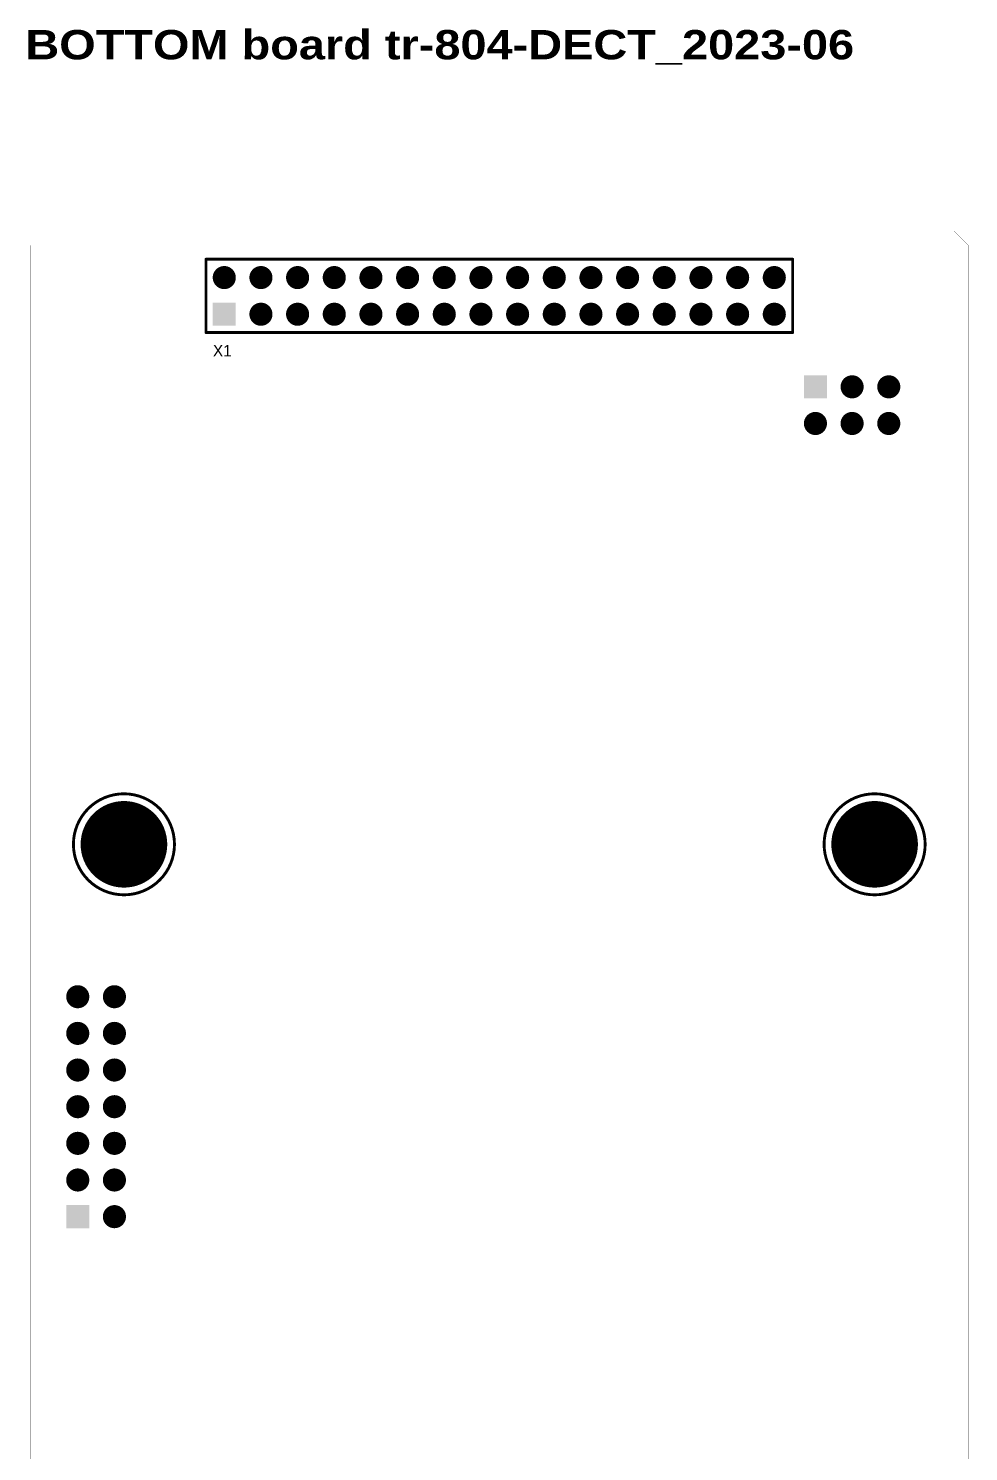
# Model space of a CAD drawing. Extents: x 199 to 362, y 337 to 503.
# Drawn here: x 296.5 to 361.6, y 403.1 to 501.7 of the extents above; entities that cross this region are included whole.
import ezdxf

# ---------------------------------------------------------------- set-up
doc = ezdxf.new("R2010")
doc.units = 0
doc.header["$MEASUREMENT"] = 0
for name, color, linetype in [('BOARD', 250, 'Continuous'), ('BOT_ASSY', 253, 'Continuous'), ('BOT_SILK', 250, 'Continuous'), ('BOTTOM', 254, 'Continuous'), ('TOP_SILK', 250, 'Continuous')]:
    doc.layers.add(name, color=color, linetype=linetype)

# ---------------------------------------------------------------- blocks, each defined once
blk = doc.blocks.new('UNIT_DISC')
at = {"linetype": 'Continuous', "const_width": 0.5}
blk.add_lwpolyline([(0.25, 0, 1), (-0.25, 0, 1)], format="xyb", close=True, dxfattribs=at)
blk = doc.blocks.new('PBD_32_4358')
at = {"layer": 'BOT_ASSY', "linetype": 'Continuous'}
for points, const_width in [([(261.22, 485.74), (220.58, 485.74)], 0.01), ([(220.58, 485.74), (220.58, 480.66)], 0.01), ([(240.9, 480.66), (240.9, 485.74)], 0.0001), ([(261.22, 480.66), (261.22, 485.74)], 0.01), ([(261.22, 483.2), (220.58, 483.2)], 0.0001), ([(220.58, 480.66), (261.22, 480.66)], 0.01)]:
    blk.add_lwpolyline(points, dxfattribs=dict(at, const_width=const_width))
at = {"layer": 'BOT_SILK', "linetype": 'Continuous', "const_width": 0.2}
for points in [[(261.22, 485.74), (220.58, 485.74)], [(220.58, 485.74), (220.58, 480.66)], [(261.22, 480.66), (261.22, 485.74)], [(220.58, 480.66), (261.22, 480.66)]]:
    blk.add_lwpolyline(points, dxfattribs=at)
at = {"layer": 'BOT_ASSY'}
for p, xscale, yscale, zscale in [((220.58, 485.74), 0.01, 0.01, 0.01), ((220.58, 485.74), 0.01, 0.01, 0.01), ((240.9, 485.74), 0.0001, 0.0001, 0.0001), ((261.22, 485.74), 0.01, 0.01, 0.01), ((261.22, 485.74), 0.01, 0.01, 0.01), ((220.58, 483.2), 0.0001, 0.0001, 0.0001), ((261.22, 483.2), 0.0001, 0.0001, 0.0001), ((220.58, 480.66), 0.01, 0.01, 0.01), ((220.58, 480.66), 0.01, 0.01, 0.01), ((240.9, 480.66), 0.0001, 0.0001, 0.0001), ((261.22, 480.66), 0.01, 0.01, 0.01), ((261.22, 480.66), 0.01, 0.01, 0.01)]:
    blk.add_blockref('UNIT_DISC', p, dxfattribs=dict(at, xscale=xscale, yscale=yscale, zscale=zscale))
at = {"layer": 'BOT_SILK', "xscale": 0.2, "yscale": 0.2, "zscale": 0.2}
for p in [(220.58, 485.74), (220.58, 485.74), (261.22, 485.74), (261.22, 485.74), (220.58, 480.66), (220.58, 480.66), (261.22, 480.66), (261.22, 480.66)]:
    blk.add_blockref('UNIT_DISC', p, dxfattribs=at)
blk = doc.blocks.new('SHAPE_EL_629_629_0_0_0_0')
at = {"xscale": 1.6, "yscale": 1.6, "zscale": 1.6}
blk.add_blockref('UNIT_DISC', (0, 0), dxfattribs=at)
blk = doc.blocks.new('SHAPE_SQ_629_629_0_0_0_0')
blk.add_solid([(-0.8, -0.8), (0.8, -0.8), (-0.8, 0.8), (0.8, 0.8)])
blk = doc.blocks.new('SHAPE_EL_2362_2362_0_0_0_0')
at = {"xscale": 6, "yscale": 6, "zscale": 6}
blk.add_blockref('UNIT_DISC', (0, 0), dxfattribs=at)

msp = doc.modelspace()

# ---------------------------------------------------------------- linework, layer by layer
at = {"layer": 'BOARD', "linetype": 'Continuous', "const_width": 0.01}
for points in [[(297.606, 487.7), (296.606, 486.7)], [(297.606, 487.7), (360.606, 487.7)], [(361.606, 486.7), (360.606, 487.7)], [(296.606, 377.6), (296.606, 486.7)], [(361.606, 359.4), (361.606, 486.7)]]:
    msp.add_lwpolyline(points, dxfattribs=at)
at = {"layer": 'BOT_SILK', "linetype": 'Continuous', "const_width": 0.2}
for points in [[(306.606, 445.2, -1), (299.606, 445.2, -1)], [(358.606, 445.2, -1), (351.606, 445.2, -1)]]:
    msp.add_lwpolyline(points, format="xyb", close=True, dxfattribs=at)

# ---------------------------------------------------------------- block references
at = {"xscale": -1}
msp.add_blockref('PBD_32_4358', (570.006, 0), dxfattribs=at)
at = {"layer": 'BOARD', "xscale": -0.01, "yscale": 0.01, "zscale": 0.01}
for p in [(297.606, 487.7), (297.606, 487.7), (360.606, 487.7), (360.606, 487.7), (296.606, 486.7), (296.606, 486.7), (361.606, 486.7), (361.606, 486.7)]:
    msp.add_blockref('UNIT_DISC', p, dxfattribs=at)
at = {"layer": 'BOTTOM', "xscale": -1}
for name, p, rotation in [('SHAPE_EL_629_629_0_0_0_0', (310.056, 484.47), 90), ('SHAPE_EL_629_629_0_0_0_0', (312.596, 484.47), 90), ('SHAPE_EL_629_629_0_0_0_0', (315.136, 484.47), 90), ('SHAPE_EL_629_629_0_0_0_0', (317.676, 484.47), 90), ('SHAPE_EL_629_629_0_0_0_0', (320.216, 484.47), 90), ('SHAPE_EL_629_629_0_0_0_0', (322.756, 484.47), 90), ('SHAPE_EL_629_629_0_0_0_0', (325.296, 484.47), 90), ('SHAPE_EL_629_629_0_0_0_0', (327.836, 484.47), 90), ('SHAPE_EL_629_629_0_0_0_0', (330.376, 484.47), 90), ('SHAPE_EL_629_629_0_0_0_0', (332.916, 484.47), 90), ('SHAPE_EL_629_629_0_0_0_0', (335.456, 484.47), 90), ('SHAPE_EL_629_629_0_0_0_0', (337.996, 484.47), 90), ('SHAPE_EL_629_629_0_0_0_0', (340.536, 484.47), 90), ('SHAPE_EL_629_629_0_0_0_0', (343.076, 484.47), 90), ('SHAPE_EL_629_629_0_0_0_0', (345.616, 484.47), 90), ('SHAPE_EL_629_629_0_0_0_0', (348.156, 484.47), 90), ('SHAPE_SQ_629_629_0_0_0_0', (310.056, 481.93), 90), ('SHAPE_EL_629_629_0_0_0_0', (312.596, 481.93), 90), ('SHAPE_EL_629_629_0_0_0_0', (315.136, 481.93), 90), ('SHAPE_EL_629_629_0_0_0_0', (317.676, 481.93), 90), ('SHAPE_EL_629_629_0_0_0_0', (320.216, 481.93), 90), ('SHAPE_EL_629_629_0_0_0_0', (322.756, 481.93), 90), ('SHAPE_EL_629_629_0_0_0_0', (325.296, 481.93), 90), ('SHAPE_EL_629_629_0_0_0_0', (327.836, 481.93), 90), ('SHAPE_EL_629_629_0_0_0_0', (330.376, 481.93), 90), ('SHAPE_EL_629_629_0_0_0_0', (332.916, 481.93), 90), ('SHAPE_EL_629_629_0_0_0_0', (335.456, 481.93), 90), ('SHAPE_EL_629_629_0_0_0_0', (337.996, 481.93), 90), ('SHAPE_EL_629_629_0_0_0_0', (340.536, 481.93), 90), ('SHAPE_EL_629_629_0_0_0_0', (343.076, 481.93), 90), ('SHAPE_EL_629_629_0_0_0_0', (345.616, 481.93), 90), ('SHAPE_EL_629_629_0_0_0_0', (348.156, 481.93), 90), ('SHAPE_SQ_629_629_0_0_0_0', (351.006, 476.9), 90), ('SHAPE_EL_629_629_0_0_0_0', (353.546, 476.9), 90), ('SHAPE_EL_629_629_0_0_0_0', (356.086, 476.9), 90), ('SHAPE_EL_629_629_0_0_0_0', (351.006, 474.36), 90), ('SHAPE_EL_629_629_0_0_0_0', (353.546, 474.36), 90), ('SHAPE_EL_629_629_0_0_0_0', (356.086, 474.36), 90), ('SHAPE_EL_629_629_0_0_0_0', (299.906, 434.64), 180), ('SHAPE_EL_629_629_0_0_0_0', (302.446, 434.64), 180), ('SHAPE_EL_629_629_0_0_0_0', (299.906, 432.1), 180), ('SHAPE_EL_629_629_0_0_0_0', (302.446, 432.1), 180), ('SHAPE_EL_629_629_0_0_0_0', (299.906, 429.56), 180), ('SHAPE_EL_629_629_0_0_0_0', (302.446, 429.56), 180), ('SHAPE_EL_629_629_0_0_0_0', (299.906, 427.02), 180), ('SHAPE_EL_629_629_0_0_0_0', (302.446, 427.02), 180), ('SHAPE_EL_629_629_0_0_0_0', (299.906, 424.48), 180), ('SHAPE_EL_629_629_0_0_0_0', (302.446, 424.48), 180), ('SHAPE_EL_629_629_0_0_0_0', (299.906, 421.94), 180), ('SHAPE_EL_629_629_0_0_0_0', (302.446, 421.94), 180), ('SHAPE_SQ_629_629_0_0_0_0', (299.906, 419.4), 180), ('SHAPE_EL_629_629_0_0_0_0', (302.446, 419.4), 180)]:
    msp.add_blockref(name, p, dxfattribs=dict(at, rotation=rotation))
for p in [(303.106, 445.2), (355.106, 445.2)]:
    msp.add_blockref('SHAPE_EL_2362_2362_0_0_0_0', p, dxfattribs=at)

# ---------------------------------------------------------------- texts
at = {"layer": 'BOT_SILK'}
msp.add_text('X1', height=0.8, dxfattribs=at).set_placement((309.268, 479.004))
at = {"layer": 'TOP_SILK', "linetype": 'Continuous', "insert": (296.275, 501.624), "char_height": 0.2, "width": 70.31002, "attachment_point": 1}
msp.add_mtext('\\pt1;{\\fArial Black|b1|i0|c204|p34;\\H10.16x;\\C116;\\c3434259;BOTTOM board tr-804-DECT_2023-06}', dxfattribs=at)

doc.saveas('drawing.dxf')
